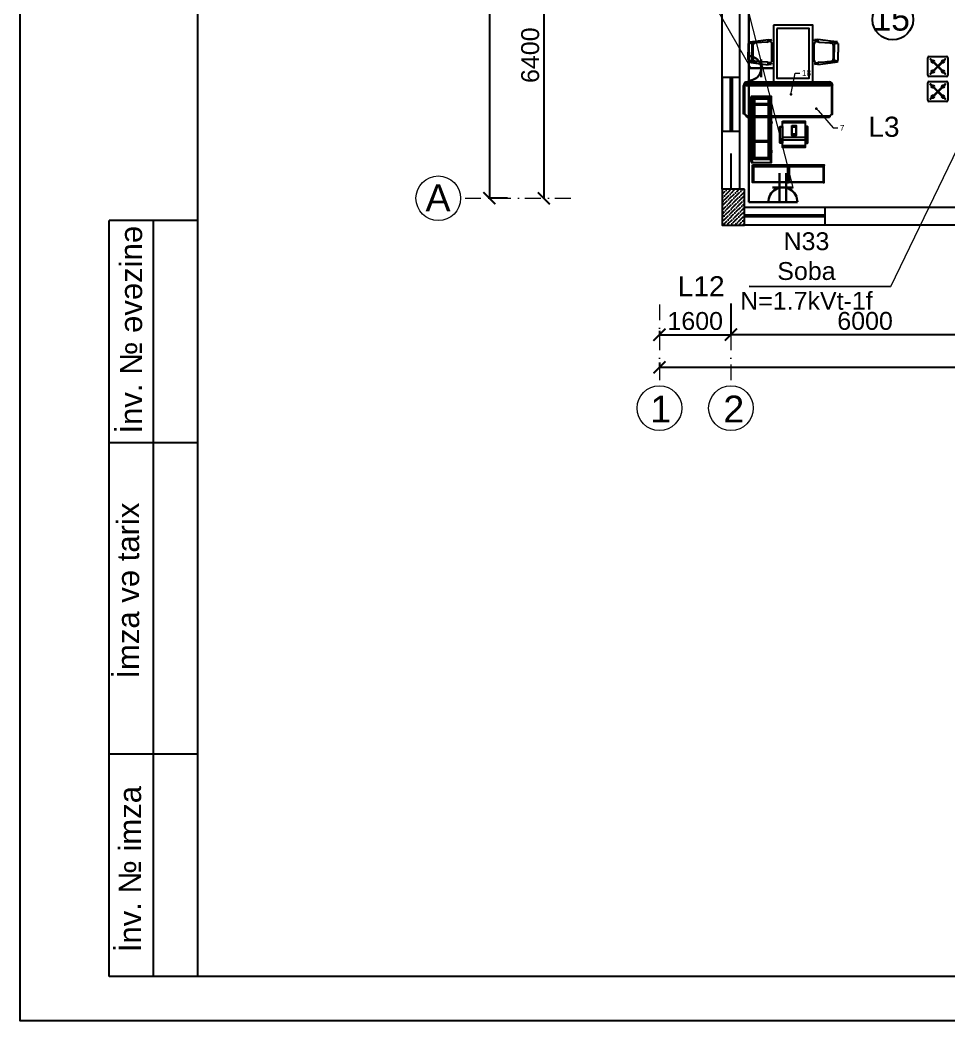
# Model space of a CAD drawing. Header units: millimetres. Extents: x 42452 to 2852333, y -419346 to 834876.
# Drawn here: x 2591321 to 2612103, y 414336 to 436735 of the extents above; entities that cross this region are included whole.
import ezdxf
from ezdxf import colors
from ezdxf.entities.mleader import LeaderData, LeaderLine
from ezdxf.math import Vec2, Vec3

# ---------------------------------------------------------------- set-up
doc = ezdxf.new("R2010")
doc.units = ezdxf.units.MM
doc.linetypes.add('Штрихпунктирная', pattern=[670.277762, 352.777767, -176.388884, 0, -141.111112])
for name, color, linetype, lineweight, true_color in [('0_Ном._пера__9', 253, 'Continuous', 18, 0xaaaaaa), ('Furniture tags', 35, 'Continuous', 0, 0x977a5e), ('V_PARETI', 250, 'Continuous', 9, 0x393939)]:
    doc.layers.add(name, color=color, linetype=linetype, lineweight=lineweight, true_color=true_color)
for name, color, linetype, lineweight in [('c_dv_l x_tti-25_Ном._пера__21_Ном._пера__21', 7, 'Continuous', 30), ('memar', 7, 'Continuous', 25), ('надписи', 5, 'Continuous', 30), ('Розетки10А', 94, 'Continuous', 30), ('Соедин_роз', 94, 'Continuous', 30)]:
    doc.layers.add(name, color=color, linetype=linetype, lineweight=lineweight)
doc.layers.add('VRV MUSA', color=5, linetype='Continuous')
doc.styles.add('Arial', font='arial.ttf', dxfattribs={"height": 200})
doc.styles.get("Standard").update_dxf_attribs({"font": 'arial.ttf'})
doc.styles.add('СГЕНЕРИР_СТИЛЬ_1', font='arial.ttf')
doc.dimstyles.new('razmeri a-g', dxfattribs={"dimtxt": 400, "dimasz": 270, "dimexe": 1.25, "dimexo": 0.625, "dimgap": 100, "dimtad": 1, "dimdec": 0, "dimtxsty": 'Standard', "dimblk": 'ARCHTICK', "dimcen": 2.5, "dimadec": 0, "dimazin": 0, "dimtfac": 1, "dimtdec": 0, "dimtmove": 0, "dimatfit": 3, "dimfxl": 1, "dimarcsym": 0})

# ---------------------------------------------------------------- blocks, each defined once
blk = doc.blocks.new('_ArchTick')
at = {"color": 0, "linetype": 'ByBlock', "const_width": 0.15}
blk.add_lwpolyline([(-0.5, -0.5), (0.5, 0.5)], dxfattribs=at)
blk = doc.blocks.new('*D276')
at = {"layer": 'Defpoints', "color": 0, "lineweight": 30, "transparency": 16777216}
for p in [(2602225, 467348), (2601821, 432748), (2602225, 432748)]:
    blk.add_point(p, dxfattribs=at)
at = {"layer": 'memar', "color": 0, "lineweight": -2, "transparency": 16777216}
for p, q in [((2602224, 467348), (2601819, 467348)), ((2601821, 467348), (2601821, 432748)), ((2602224, 432748), (2601819, 432748))]:
    blk.add_line(p, q, dxfattribs=at)
at = {"layer": 'memar', "color": 0, "lineweight": -2, "transparency": 16777216, "xscale": 270, "yscale": 270, "zscale": 270}
for p, rotation in [((2601821, 467348), 90), ((2601821, 432748), 270)]:
    blk.add_blockref('_ArchTick', p, dxfattribs=dict(at, rotation=rotation))
at = {"layer": 'memar', "color": 0, "lineweight": 15, "transparency": 16777216, "insert": (2601516, 450048), "char_height": 400, "attachment_point": 5, "rotation": 90}
blk.add_mtext('34600', dxfattribs=at)
blk = doc.blocks.new('*D282')
at = {"layer": 'Defpoints', "color": 0, "lineweight": 30, "transparency": 16777216}
for p in [(2603040, 439148), (2603040, 432747), (2603040, 432747)]:
    blk.add_point(p, dxfattribs=at)
at = {"layer": 'memar', "color": 0, "lineweight": -2, "transparency": 16777216}
for p, q in [((2603040, 439148), (2603040, 432747)), ((2603041, 439148), (2603042, 439148)), ((2603041, 432747), (2603042, 432747))]:
    blk.add_line(p, q, dxfattribs=at)
at = {"layer": 'memar', "color": 0, "lineweight": -2, "transparency": 16777216, "xscale": 270, "yscale": 270, "zscale": 270}
for p, rotation in [((2603040, 439148), 90), ((2603040, 432747), 270)]:
    blk.add_blockref('_ArchTick', p, dxfattribs=dict(at, rotation=rotation))
at = {"layer": 'memar', "color": 0, "lineweight": 15, "transparency": 16777216, "insert": (2602736, 435948), "char_height": 400, "attachment_point": 5, "rotation": 90}
blk.add_mtext('6400', dxfattribs=at)
blk = doc.blocks.new('*D283')
at = {"layer": 'Defpoints', "color": 0, "lineweight": 30, "transparency": 16777216}
for p in [(2605626, 429072), (2605626, 428963), (2650827, 429072)]:
    blk.add_point(p, dxfattribs=at)
at = {"layer": 'memar', "color": 0, "lineweight": -2, "transparency": 16777216}
for p, q in [((2605626, 429071), (2605626, 428962)), ((2650827, 428963), (2605626, 428963)), ((2650827, 429071), (2650827, 428962))]:
    blk.add_line(p, q, dxfattribs=at)
at = {"layer": 'memar', "color": 0, "lineweight": -2, "transparency": 16777216, "xscale": 270, "yscale": 270, "zscale": 270, "rotation": 180}
blk.add_blockref('_ArchTick', (2605626, 428963), dxfattribs=at)
at = {"layer": 'memar', "color": 0, "lineweight": -2, "transparency": 16777216, "xscale": 270, "yscale": 270, "zscale": 270}
blk.add_blockref('_ArchTick', (2650827, 428963), dxfattribs=at)
at = {"layer": 'memar', "color": 0, "lineweight": 15, "transparency": 16777216, "insert": (2628226, 429267), "char_height": 400, "attachment_point": 5}
blk.add_mtext('45200', dxfattribs=at)
blk = doc.blocks.new('*D284')
at = {"layer": 'Defpoints', "color": 0, "lineweight": 30, "transparency": 16777216}
for p in [(2605626, 429779), (2607226, 429779), (2607226, 429693)]:
    blk.add_point(p, dxfattribs=at)
at = {"layer": 'memar', "color": 0, "lineweight": -2, "transparency": 16777216}
for p, q in [((2605626, 429778), (2605626, 429692)), ((2605626, 429693), (2607226, 429693)), ((2607226, 429778), (2607226, 429692))]:
    blk.add_line(p, q, dxfattribs=at)
at = {"layer": 'memar', "color": 0, "lineweight": -2, "transparency": 16777216, "xscale": 270, "yscale": 270, "zscale": 270, "rotation": 180}
blk.add_blockref('_ArchTick', (2605626, 429693), dxfattribs=at)
at = {"layer": 'memar', "color": 0, "lineweight": -2, "transparency": 16777216, "xscale": 270, "yscale": 270, "zscale": 270}
blk.add_blockref('_ArchTick', (2607226, 429693), dxfattribs=at)
at = {"layer": 'memar', "color": 0, "lineweight": 15, "transparency": 16777216, "insert": (2606426, 429998), "char_height": 400, "attachment_point": 5}
blk.add_mtext('1600', dxfattribs=at)
blk = doc.blocks.new('*D285')
at = {"layer": 'Defpoints', "color": 0, "lineweight": 30, "transparency": 16777216}
for p in [(2607226, 430390), (2613226, 429696), (2613226, 429696)]:
    blk.add_point(p, dxfattribs=at)
at = {"layer": 'memar', "color": 0, "lineweight": -2, "transparency": 16777216}
for p, q in [((2607226, 430389), (2607226, 429695)), ((2607226, 429696), (2613226, 429696)), ((2613226, 429695), (2613226, 429695))]:
    blk.add_line(p, q, dxfattribs=at)
at = {"layer": 'memar', "color": 0, "lineweight": -2, "transparency": 16777216, "xscale": 270, "yscale": 270, "zscale": 270, "rotation": 180}
blk.add_blockref('_ArchTick', (2607226, 429696), dxfattribs=at)
at = {"layer": 'memar', "color": 0, "lineweight": -2, "transparency": 16777216, "xscale": 270, "yscale": 270, "zscale": 270}
blk.add_blockref('_ArchTick', (2613226, 429696), dxfattribs=at)
at = {"layer": 'memar', "color": 0, "lineweight": 15, "transparency": 16777216, "insert": (2610226, 430000), "char_height": 400, "attachment_point": 5}
blk.add_mtext('6000', dxfattribs=at)
blk = doc.blocks.new('_Dot')
at = {"color": 0, "linetype": 'ByBlock', "lineweight": -2}
blk.add_line((-0.5, 0), (-1, 0), dxfattribs=at)
at = {"color": 0, "linetype": 'ByBlock', "const_width": 0.5}
blk.add_lwpolyline([(-0.25, 0, 1), (0.25, 0, 1)], format="xyb", close=True, dxfattribs=at)
blk = doc.blocks.new('розетки10А')
at = {"layer": 'Розетки10А'}
for p, q in [((0, 0), (0, 650)), ((-233, 330), (233, 330)), ((-325, 0), (325, 0))]:
    blk.add_line(p, q, dxfattribs=at)
blk.add_arc((0, 5), 325, 359.0604, 180.9396, dxfattribs=at)
blk = doc.blocks.new('roz_10A_2_deneli')
at = {"layer": 'Розетки10А'}
for p, q in [((-74, 0), (-74, 650)), ((74, 0), (74, 650)), ((-233, 330), (233, 330)), ((-325, 0), (325, 0))]:
    blk.add_line(p, q, dxfattribs=at)
blk.add_arc((0, 5), 325, 359.0604, 180.9396, dxfattribs=at)

msp = doc.modelspace()

# ---------------------------------------------------------------- hatches: boundary and pattern name
at = {"layer": 'memar', "lineweight": 25}
h = msp.add_hatch(dxfattribs=at)
h.set_pattern_fill('ANSI36', color=256, scale=500)
h.set_pattern_definition([(45, (920787.99, 2889448.065), (33.1456304, 121.533978), [156.25, -31.25, 0, -31.25])])
h.paths.add_polyline_path([(2607026.14, 432947.9843), (2607026.13985, 432147.98882), (2607526.13985, 432147.98882), (2607526.14, 432947.9843)])

# ---------------------------------------------------------------- linework, layer by layer
at = {"lineweight": 25}
msp.add_line((2610798.50777, 430767.07344), (2607634.80433, 430769.16646), dxfattribs=at)
at = {"layer": '0_Ном._пера__9', "linetype": 'Continuous', "lineweight": 25}
for p, q in [((2607660.91888, 436215.74048), (2607608.16555, 436209.44347)), ((2607660.91888, 436215.74048), (2607608.16555, 436209.44347)), ((2607608.16555, 436209.44347), (2607608.18056, 436017.17796)), ((2607608.16555, 436209.44347), (2607608.18056, 436017.17796)), ((2607622.92884, 436245.58941), (2607781.49014, 436261.44279)), ((2607622.92884, 436245.58941), (2607781.49014, 436261.44279)), ((2607625.91344, 436215.73824), (2607622.92884, 436245.58941)), ((2607625.91344, 436215.73824), (2607622.92884, 436245.58941)), ((2607625.91344, 436215.73824), (2607786.08244, 436231.75237)), ((2607625.91344, 436215.73824), (2607786.08244, 436231.75237)), ((2607694.47465, 436185.95429), (2607694.48783, 436017.1847)), ((2607694.47465, 436185.95429), (2607694.48783, 436017.1847)), ((2607717.32918, 436169.18083), (2607717.35291, 435865.19213)), ((2607717.32918, 436169.18083), (2607717.35291, 435865.19213)), ((2607787.64039, 436221.67975), (2607761.94003, 436218.89346)), ((2607787.64039, 436221.67975), (2607761.94003, 436218.89346)), ((2607780.99028, 436264.67456), (2608058.70954, 436299.16786)), ((2607780.99028, 436264.67456), (2608058.70954, 436299.16786)), ((2607787.65497, 436221.58549), (2607780.99028, 436264.67456)), ((2607787.65497, 436221.58549), (2607780.99028, 436264.67456)), ((2608032.97531, 436237.04342), (2607787.65497, 436221.58549)), ((2608032.97531, 436237.04342), (2607787.65497, 436221.58549)), ((2608092.18817, 436254.69714), (2608056.35691, 436250.81251)), ((2608092.18817, 436254.69714), (2608056.35691, 436250.81251)), ((2608060.04616, 436259.14399), (2608130.76878, 436266.21503)), ((2608060.04616, 436259.14399), (2608130.76878, 436266.21503)), ((2608060.62293, 436297.25292), (2608061.08511, 436267.44921)), ((2608060.62293, 436297.25292), (2608061.08511, 436267.44921)), ((2608060.74528, 436289.36347), (2608127.78418, 436296.0662)), ((2608060.74528, 436289.36347), (2608127.78418, 436296.0662)), ((2608130.76878, 436266.21503), (2608127.78418, 436296.0662)), ((2608130.76878, 436266.21503), (2608127.78418, 436296.0662)), ((2608142.22135, 435829.73826), (2608142.19208, 436204.70104)), ((2608142.22135, 435829.73826), (2608142.19208, 436204.70104)), ((2609088.49268, 435829.73826), (2609088.52196, 436204.70104)), ((2609088.49268, 435829.73826), (2609088.52196, 436204.70104)), ((2609099.94525, 436266.21503), (2609102.92985, 436296.0662)), ((2609099.94525, 436266.21503), (2609102.92985, 436296.0662)), ((2609170.66787, 436259.14399), (2609099.94525, 436266.21503)), ((2609170.66787, 436259.14399), (2609099.94525, 436266.21503)), ((2609169.96876, 436289.36347), (2609102.92985, 436296.0662)), ((2609169.96876, 436289.36347), (2609102.92985, 436296.0662)), ((2609138.52586, 436254.69714), (2609174.35712, 436250.81251)), ((2609138.52586, 436254.69714), (2609174.35712, 436250.81251)), ((2609170.0911, 436297.25292), (2609169.62892, 436267.44921)), ((2609170.0911, 436297.25292), (2609169.62892, 436267.44921)), ((2609449.72376, 436264.67456), (2609172.00449, 436299.16786)), ((2609449.72376, 436264.67456), (2609172.00449, 436299.16786)), ((2609197.73872, 436237.04342), (2609443.05906, 436221.58549)), ((2609197.73872, 436237.04342), (2609443.05906, 436221.58549)), ((2609443.05906, 436221.58549), (2609449.72376, 436264.67456)), ((2609443.05906, 436221.58549), (2609449.72376, 436264.67456)), ((2609443.07364, 436221.67975), (2609468.774, 436218.89346)), ((2609443.07364, 436221.67975), (2609468.774, 436218.89346)), ((2609604.8006, 436215.73824), (2609444.6316, 436231.75237)), ((2609604.8006, 436215.73824), (2609444.6316, 436231.75237)), ((2609607.7852, 436245.58941), (2609449.22389, 436261.44279)), ((2609607.7852, 436245.58941), (2609449.22389, 436261.44279)), ((2609513.38486, 436169.18083), (2609513.36112, 435865.19213)), ((2609513.38486, 436169.18083), (2609513.36112, 435865.19213)), ((2609536.23939, 436185.95429), (2609536.22621, 436017.1847)), ((2609536.23939, 436185.95429), (2609536.22621, 436017.1847)), ((2609569.79516, 436215.74048), (2609622.54849, 436209.44347)), ((2609569.79516, 436215.74048), (2609622.54849, 436209.44347)), ((2609604.8006, 436215.73824), (2609607.7852, 436245.58941)), ((2609604.8006, 436215.73824), (2609607.7852, 436245.58941)), ((2609622.54849, 436209.44347), (2609622.53348, 436017.17796)), ((2609622.54849, 436209.44347), (2609622.53348, 436017.17796)), ((2607608.19349, 435851.5465), (2607608.18056, 436017.17796)), ((2607608.19349, 435851.5465), (2607608.18056, 436017.17796)), ((2607694.501, 435848.4151), (2607694.48783, 436017.1847)), ((2607694.501, 435848.4151), (2607694.48783, 436017.1847)), ((2609536.21303, 435848.4151), (2609536.22621, 436017.1847)), ((2609536.21303, 435848.4151), (2609536.22621, 436017.1847)), ((2609622.52054, 435851.5465), (2609622.53348, 436017.17796)), ((2609622.52054, 435851.5465), (2609622.53348, 436017.17796)), ((2607625.94444, 435818.62045), (2607622.9645, 435788.76881)), ((2607625.94444, 435818.62045), (2607622.9645, 435788.76881)), ((2607622.9645, 435788.76881), (2607781.99625, 435772.89348)), ((2607622.9645, 435788.76881), (2607781.99625, 435772.89348)), ((2607625.94444, 435818.62045), (2607786.58391, 435802.58462)), ((2607625.94444, 435818.62045), (2607786.58391, 435802.58462)), ((2607660.94988, 435818.62367), (2607634.64237, 435821.75976)), ((2607660.94988, 435818.62367), (2607634.64237, 435821.75976)), ((2607853.27807, 435805.60194), (2607761.97153, 435815.48647)), ((2607853.27807, 435805.60194), (2607761.97153, 435815.48647)), ((2607787.68713, 435809.72463), (2607781.02916, 435766.63452)), ((2607787.68713, 435809.72463), (2607781.02916, 435766.63452)), ((2607781.02916, 435766.63452), (2608058.75381, 435732.18459)), ((2607781.02916, 435766.63452), (2608058.75381, 435732.18459)), ((2608033.00988, 435794.305), (2607787.68713, 435809.72463)), ((2608033.00988, 435794.305), (2607787.68713, 435809.72463)), ((2608092.22526, 435779.73436), (2608053.9105, 435783.88218)), ((2608092.22526, 435779.73436), (2608053.9105, 435783.88218)), ((2608059.02919, 435775.38778), (2608130.80766, 435768.22249)), ((2608059.02919, 435775.38778), (2608130.80766, 435768.22249)), ((2608060.6669, 435734.09982), (2608061.12443, 435763.9036)), ((2608060.6669, 435734.09982), (2608061.12443, 435763.9036)), ((2608060.83513, 435745.05839), (2608127.82773, 435738.37086)), ((2608060.83513, 435745.05839), (2608127.82773, 435738.37086)), ((2608130.80766, 435768.22249), (2608127.82773, 435738.37086)), ((2608130.80766, 435768.22249), (2608127.82773, 435738.37086)), ((2609171.68485, 435775.38778), (2609099.90637, 435768.22249)), ((2609171.68485, 435775.38778), (2609099.90637, 435768.22249)), ((2609099.90637, 435768.22249), (2609102.88631, 435738.37086)), ((2609099.90637, 435768.22249), (2609102.88631, 435738.37086)), ((2609169.8789, 435745.05839), (2609102.88631, 435738.37086)), ((2609169.8789, 435745.05839), (2609102.88631, 435738.37086)), ((2609138.48878, 435779.73436), (2609176.80353, 435783.88218)), ((2609138.48878, 435779.73436), (2609176.80353, 435783.88218)), ((2609170.04713, 435734.09982), (2609169.5896, 435763.9036)), ((2609170.04713, 435734.09982), (2609169.5896, 435763.9036)), ((2609449.68487, 435766.63452), (2609171.96022, 435732.18459)), ((2609449.68487, 435766.63452), (2609171.96022, 435732.18459)), ((2609197.70415, 435794.305), (2609443.0269, 435809.72463)), ((2609197.70415, 435794.305), (2609443.0269, 435809.72463)), ((2609377.43596, 435805.60194), (2609468.7425, 435815.48647)), ((2609377.43596, 435805.60194), (2609468.7425, 435815.48647)), ((2609443.0269, 435809.72463), (2609449.68487, 435766.63452)), ((2609443.0269, 435809.72463), (2609449.68487, 435766.63452)), ((2609604.76959, 435818.62045), (2609444.13013, 435802.58462)), ((2609604.76959, 435818.62045), (2609444.13013, 435802.58462)), ((2609607.74953, 435788.76881), (2609448.71778, 435772.89348)), ((2609607.74953, 435788.76881), (2609448.71778, 435772.89348)), ((2609569.76415, 435818.62367), (2609596.07166, 435821.75976)), ((2609569.76415, 435818.62367), (2609596.07166, 435821.75976)), ((2609604.76959, 435818.62045), (2609607.74953, 435788.76881)), ((2609604.76959, 435818.62045), (2609607.74953, 435788.76881)), ((2607506.85397, 434631.23407), (2607506.85397, 435271.23407)), ((2607586.85669, 435351.23407), (2609426.85669, 435351.23407)), ((2609426.85941, 434551.23407), (2607586.85669, 434551.23407)), ((2608378.83843, 434445.62283), (2608888.83843, 434445.62283)), ((2608378.83843, 434117.51264), (2608888.83843, 434117.51264)), ((2608378.83843, 434057.54919), (2608888.83843, 434057.54919)), ((2608378.83843, 433928.57986), (2608888.83843, 433928.57986)), ((2608888.83843, 433902.78536), (2608378.83843, 433902.78536)), ((2608378.83843, 433895.20137), (2608888.83843, 433895.20137))]:
    msp.add_line(p, q, dxfattribs=at)
at = {"layer": '0_Ном._пера__9', "linetype": 'Continuous', "lineweight": 25, "flags": 128}
for points in [[(2608175.15365, 436622.38658), (2608175.15365, 435355.11412), (2609055.56039, 435355.11412), (2609055.56039, 436622.38658)], [(2608175.15365, 436622.38658), (2608175.15365, 435355.11412), (2609055.56039, 435355.11412), (2609055.56039, 436622.38658)], [(2608255.15365, 436548.53516), (2608255.15365, 435435.11412), (2608975.56039, 435435.11412), (2608975.56039, 436548.53516)], [(2608255.15365, 436548.53516), (2608255.15365, 435435.11412), (2608975.56039, 435435.11412), (2608975.56039, 436548.53516)], [(2611660.18432, 435921.64524), (2612050.18432, 435921.64524), (2612080.18432, 435891.64524), (2612080.18432, 435501.64524), (2612050.18432, 435471.64524), (2611660.18432, 435471.64524), (2611630.18432, 435501.64524), (2611630.18432, 435891.64524)], [(2612028.32132, 435858.46373), (2611866.50032, 435696.64274), (2612028.32132, 435534.82174), (2612017.00761, 435523.50804), (2611855.18662, 435685.32903), (2611693.36562, 435523.50804), (2611682.05191, 435534.82174), (2611843.87291, 435696.64274), (2611682.05191, 435858.46373), (2611693.36562, 435869.77744), (2611855.18662, 435707.95645), (2612017.00761, 435869.77744)], [(2611855.18662, 435707.95645), (2611843.87291, 435696.64274), (2611855.18662, 435685.32903), (2611866.50032, 435696.64274)], [(2607526.85669, 435281.23407), (2607537.71183, 435281.23407), (2607576.85622, 435320.37846), (2607576.86213, 435331.23337), (2609436.85941, 435331.36459), (2609436.85941, 435320.37621), (2609476.00154, 435281.23407), (2609486.98922, 435281.23407), (2609486.98922, 434621.23407), (2609476.00154, 434621.23407), (2609436.85941, 434582.09193), (2609436.85941, 434571.10426), (2607576.85669, 434571.10426), (2607576.85669, 434582.0943), (2607537.71219, 434621.23407), (2607526.85669, 434621.23407)], [(2607536.85669, 435271.23407), (2607541.85397, 435271.23407), (2607586.85397, 435316.23407), (2607586.85669, 435321.23407), (2609426.85941, 435321.36388), (2609426.85941, 435316.23407), (2609471.85941, 435271.23407), (2609476.98922, 435271.23407), (2609476.98922, 434631.23407), (2609471.85941, 434631.23407), (2609426.85941, 434586.23407), (2609426.85941, 434581.10426), (2607586.85669, 434581.10426), (2607586.85669, 434586.23679), (2607541.85397, 434631.23407), (2607536.85669, 434631.23407)], [(2607576.8549, 435281.23407), (2609436.8549, 435281.23407), (2609436.8549, 435262.23407), (2607576.8549, 435262.23407)], [(2611660.18432, 435358.77551), (2612050.18432, 435358.77551), (2612080.18432, 435328.77551), (2612080.18432, 434938.77551), (2612050.18432, 434908.77551), (2611660.18432, 434908.77551), (2611630.18432, 434938.77551), (2611630.18432, 435328.77551)], [(2612028.32132, 435295.594), (2611866.50032, 435133.77301), (2612028.32132, 434971.95201), (2612017.00761, 434960.6383), (2611855.18662, 435122.4593), (2611693.36562, 434960.6383), (2611682.05191, 434971.95201), (2611843.87291, 435133.77301), (2611682.05191, 435295.594), (2611693.36562, 435306.90771), (2611855.18662, 435145.08671), (2612017.00761, 435306.90771)], [(2607680.56481, 435008.23777), (2608130.56481, 435008.23777), (2608130.56481, 435027.23777), (2607680.56481, 435027.23777)], [(2607699.56481, 433566.23777), (2607680.56481, 433566.23777), (2607680.56481, 435008.23777), (2607699.56481, 435008.23777)], [(2607680.56481, 433547.23777), (2608130.56481, 433547.23777), (2608130.56481, 435008.23777), (2607680.56481, 435008.23777)], [(2607720.56481, 435002.25812), (2607750.56481, 435002.25812), (2607750.56481, 433622.21742), (2607720.56481, 433622.21742)], [(2607750.56481, 434972.3294), (2608060.56481, 434972.3294), (2608060.56481, 435002.25812), (2607750.56481, 435002.25812)], [(2608060.56481, 433622.21742), (2608090.56481, 433622.21742), (2608090.56481, 435002.25812), (2608060.56481, 435002.25812)], [(2611855.18662, 435145.08671), (2611843.87291, 435133.77301), (2611855.18662, 435122.4593), (2611866.50032, 435133.77301)], [(2607749.56481, 434839.23777), (2608109.56481, 434839.23777), (2608109.56481, 434858.23777), (2607749.56481, 434858.23777)], [(2608109.56481, 434442.73777), (2608128.56481, 434442.73777), (2608128.56481, 434857.23777), (2608109.56481, 434857.23777)], [(2608109.56481, 434020.23777), (2608128.56481, 434020.23777), (2608128.56481, 434434.73777), (2608109.56481, 434434.73777)], [(2608380.34849, 433985.685), (2608375.37793, 433980.7205), (2608366.89265, 433977.19797), (2608333.97968, 433977.18942), (2608326.24504, 433980.0319), (2608322.1525, 433987.15496), (2608320.34849, 433997.67039), (2608320.34849, 434333.69962), (2608322.1525, 434344.20132), (2608326.24504, 434351.33811), (2608333.97968, 434354.17372), (2608366.89265, 434354.15995), (2608375.37793, 434350.64951), (2608380.34849, 434345.685)], [(2608370.34849, 433989.83071), (2608369.71343, 433989.19641), (2608364.8982, 433987.19745), (2608335.75775, 433987.18988), (2608333.10543, 433988.16461), (2608331.70816, 433990.59655), (2608330.34849, 433998.52196), (2608330.34849, 434332.84695), (2608331.70833, 434340.76298), (2608333.10764, 434343.20317), (2608335.75294, 434344.17297), (2608364.90376, 434344.16078), (2608369.7179, 434342.16913), (2608370.34849, 434341.5393)], [(2608378.83843, 434475.62283), (2608888.83843, 434475.62283), (2608888.83843, 433883.09444), (2608378.83843, 433883.09444)], [(2608584.44272, 434377.76709), (2608684.44272, 434377.76709), (2608684.44272, 434147.76709), (2608584.44272, 434147.76709)], [(2608594.44272, 434342.76709), (2608674.44272, 434342.76709), (2608674.44272, 434182.76709), (2608594.44272, 434182.76709)], [(2608887.32836, 433985.685), (2608892.29892, 433980.7205), (2608900.7842, 433977.19797), (2608933.69717, 433977.18942), (2608941.43181, 433980.0319), (2608945.52435, 433987.15496), (2608947.32836, 433997.67039), (2608947.32836, 434333.69962), (2608945.52435, 434344.20132), (2608941.43181, 434351.33811), (2608933.69717, 434354.17372), (2608900.7842, 434354.15995), (2608892.29892, 434350.64951), (2608887.32836, 434345.685)], [(2608897.32836, 433989.83071), (2608897.96343, 433989.19641), (2608902.77865, 433987.19745), (2608931.9191, 433987.18988), (2608934.57143, 433988.16461), (2608935.96869, 433990.59655), (2608937.32836, 433998.52196), (2608937.32836, 434332.84695), (2608935.96853, 434340.76298), (2608934.56921, 434343.20317), (2608931.92391, 434344.17297), (2608902.7731, 434344.16078), (2608897.95896, 434342.16913), (2608897.32836, 434341.5393)], [(2607699.56481, 434009.73777), (2608109.56481, 434009.73777), (2608109.56481, 434028.73777), (2607699.56481, 434028.73777)], [(2608109.56481, 433568.23777), (2608128.56481, 433568.23777), (2608128.56481, 434018.23777), (2608109.56481, 434018.23777)], [(2607750.56481, 433622.21742), (2608060.56481, 433622.21742), (2608060.56481, 433652.14615), (2607750.56481, 433652.14615)], [(2608128.56481, 433767.23777), (2608141.56481, 433767.23777), (2608141.56481, 433819.23777), (2608128.56481, 433819.23777)], [(2608134.56481, 433767.23777), (2608141.56481, 433767.23777), (2608141.56481, 433819.23777), (2608134.56481, 433819.23777)], [(2607729.24549, 433096.74542), (2607710.24549, 433096.74542), (2607710.24549, 433476.74542), (2607729.24549, 433476.74542)], [(2607711.24803, 433495.74542), (2608109.24549, 433495.74542), (2608109.24549, 433476.74542), (2607711.24803, 433476.74542)], [(2607729.24549, 433458.74542), (2608491.24549, 433458.74542), (2608491.24549, 433476.74542), (2607729.24549, 433476.74542)], [(2608491.24549, 433458.74542), (2607729.24549, 433458.74542), (2607729.24549, 433466.74542), (2608491.24549, 433466.74542)], [(2608111.24296, 433495.74542), (2608509.24296, 433495.74542), (2608509.24296, 433476.74542), (2608111.24296, 433476.74542)], [(2608491.24549, 433096.74542), (2608510.24549, 433096.74542), (2608510.24549, 433476.74542), (2608491.24549, 433476.74542)], [(2608529.24549, 433096.74542), (2608510.24549, 433096.74542), (2608510.24549, 433476.74542), (2608529.24549, 433476.74542)], [(2608511.24803, 433495.74542), (2608909.24549, 433495.74542), (2608909.24549, 433476.74542), (2608511.24803, 433476.74542)], [(2608529.24549, 433458.74542), (2609291.24549, 433458.74542), (2609291.24549, 433476.74542), (2608529.24549, 433476.74542)], [(2609291.24549, 433458.74542), (2608529.24549, 433458.74542), (2608529.24549, 433466.74542), (2609291.24549, 433466.74542)], [(2608911.24296, 433495.74542), (2609309.24296, 433495.74542), (2609309.24296, 433476.74542), (2608911.24296, 433476.74542)], [(2609291.24549, 433096.74542), (2609310.24549, 433096.74542), (2609310.24549, 433476.74542), (2609291.24549, 433476.74542)], [(2608491.24549, 433108.74542), (2607729.24549, 433108.74542), (2607729.24549, 433116.74542), (2608491.24549, 433116.74542)], [(2608491.24549, 433096.74542), (2607729.24549, 433096.74542), (2607729.24549, 433108.74542), (2608491.24549, 433108.74542)], [(2609291.24549, 433108.74542), (2608529.24549, 433108.74542), (2608529.24549, 433116.74542), (2609291.24549, 433116.74542)], [(2609291.24549, 433096.74542), (2608529.24549, 433096.74542), (2608529.24549, 433108.74542), (2609291.24549, 433108.74542)]]:
    msp.add_lwpolyline(points, close=True, dxfattribs=at)
for points in [[(2608109.56481, 434442.73777), (2608134.56481, 434442.73777), (2608134.56481, 434459.73777), (2608141.56481, 434459.73777), (2608141.56481, 434439.73777), (2608109.56481, 434439.73777), (2608109.56704, 434442.75625)], [(2608109.56481, 434434.69405), (2608134.56481, 434434.69405), (2608134.56481, 434417.69405), (2608141.56481, 434417.69405), (2608141.56481, 434437.69405), (2608109.56481, 434437.69405), (2608109.56704, 434434.67557)]]:
    msp.add_lwpolyline(points, dxfattribs=at)
at = {"layer": '0_Ном._пера__9', "linetype": 'Continuous', "lineweight": 25}
for centre in [(2611741.58299, 435810.24636), (2611968.74212, 435810.19824), (2611741.58299, 435583.03911), (2611968.79024, 435583.03911), (2611741.58299, 435247.37663), (2611968.74212, 435247.32851), (2611741.58299, 435020.16938), (2611968.79024, 435020.16938)]:
    msp.add_circle(centre, 30, dxfattribs=at)
for centre, radius, start, end in [((2607664.47465, 436185.95195), 30, 0.004473627, 96.807022761), ((2607664.47465, 436185.95195), 30, 0.004473627, 96.807022761), ((2607767.32918, 436169.18473), 50, 96.187525738, 180.004473627), ((2607767.32918, 436169.18473), 50, 96.187525738, 180.004473627), ((2608031.08872, 436266.98405), 30, 273.60550978, 0.888440563), ((2608031.08872, 436266.98405), 30, 273.60550978, 0.888440563), ((2608092.19208, 436204.69714), 50, 0.004473627, 90.004473614), ((2608092.19208, 436204.69714), 50, 0.004473627, 90.004473614), ((2609138.52196, 436204.69714), 50, 89.995526386, 179.995526373), ((2609138.52196, 436204.69714), 50, 89.995526386, 179.995526373), ((2609199.62531, 436266.98405), 30, 179.111559437, 266.39449022), ((2609199.62531, 436266.98405), 30, 179.111559437, 266.39449022), ((2609463.38486, 436169.18473), 50, 359.995526373, 83.812474262), ((2609463.38486, 436169.18473), 50, 359.995526373, 83.812474262), ((2609566.23939, 436185.95195), 30, 83.192977239, 179.995526373), ((2609566.23939, 436185.95195), 30, 83.192977239, 179.995526373), ((2611660.18432, 435891.64524), 30, 90, 180), ((2612050.18432, 435891.64524), 30, 0, 90), ((2607638.19349, 435851.54884), 30, 180.004473627, 263.201924487), ((2607638.19349, 435851.54884), 30, 180.004473627, 263.201924487), ((2607664.501, 435848.41276), 30, 263.201924487, 0.004473627), ((2607664.501, 435848.41276), 30, 263.201924487, 0.004473627), ((2607767.35291, 435865.19603), 50, 180.004473627, 263.82142151), ((2607767.35291, 435865.19603), 50, 180.004473627, 263.82142151), ((2608031.12796, 435764.36409), 30, 359.120506703, 86.403437504), ((2608031.12796, 435764.36409), 30, 359.120506703, 86.403437504), ((2608092.22135, 435829.73436), 50, 270.004473614, 0.004473627), ((2608092.22135, 435829.73436), 50, 270.004473614, 0.004473627), ((2609138.49268, 435829.73436), 50, 179.995526373, 269.995526386), ((2609138.49268, 435829.73436), 50, 179.995526373, 269.995526386), ((2609199.58607, 435764.36409), 30, 93.596562496, 180.879493297), ((2609199.58607, 435764.36409), 30, 93.596562496, 180.879493297), ((2609463.36112, 435865.19603), 50, 276.17857849, 359.995526373), ((2609463.36112, 435865.19603), 50, 276.17857849, 359.995526373), ((2609566.21303, 435848.41276), 30, 179.995526373, 276.798075513), ((2609566.21303, 435848.41276), 30, 179.995526373, 276.798075513), ((2609592.52054, 435851.54884), 30, 276.798075513, 359.995526373), ((2609592.52054, 435851.54884), 30, 276.798075513, 359.995526373), ((2611660.18432, 435501.64524), 30, 180, 270), ((2612050.18432, 435501.64524), 30, 270, 0), ((2607588.13167, 435269.95632), 81.28775, 90.898712162, 179.099339727), ((2609422.0735, 435266.448), 84.92089, 3.230857263, 86.771090915), ((2611660.18432, 435328.77551), 30, 90, 180), ((2612050.18432, 435328.77551), 30, 0, 90), ((2611660.18432, 434938.77551), 30, 180, 270), ((2612050.18432, 434938.77551), 30, 270, 0), ((2607763.94446, 434634.6177), 83.45214, 182.323739896, 267.678208281)]:
    msp.add_arc(centre, radius, start, end, dxfattribs=at)
at = {"layer": 'c_dv_l x_tti-25_Ном._пера__21_Ном._пера__21', "linetype": 'Continuous', "lineweight": 25}
for p, q in [((2593311.62686, 415331.57694), (2593311.62686, 432252.15294)), ((2595302.28286, 432252.15294), (2593311.62686, 432252.15294)), ((2594306.95486, 415331.57694), (2594306.95486, 432252.15294)), ((2595302.28286, 427275.51294), (2593311.62686, 427275.51294)), ((2595302.28286, 420308.21694), (2593311.62686, 420308.21694)), ((2595302.28286, 415331.57694), (2593311.62686, 415331.57694))]:
    msp.add_line(p, q, dxfattribs=at)
at = {"layer": 'c_dv_l x_tti-25_Ном._пера__21_Ном._пера__21', "linetype": 'Continuous', "lineweight": 25, "flags": 128}
for points in [[(2591320.97086, 473458.73214), (2674928.52286, 473458.73214), (2674928.52286, 414336.24894), (2591320.97086, 414336.24894)], [(2595302.28286, 472463.40414), (2673933.19486, 472463.40414), (2673933.19486, 415331.57694), (2595302.28286, 415331.57694)]]:
    msp.add_lwpolyline(points, close=True, dxfattribs=at)
at = {"layer": 'memar', "linetype": 'Штрихпунктирная', "lineweight": 15}
msp.add_line((2601276.13137, 432747.49888), (2603802.51953, 432747.49888), dxfattribs=at)
at = {"layer": 'memar', "color": 0, "lineweight": 25}
for points in [[(2607026.05727, 432947.9843), (2607026.33479, 458047.9843)], [(2607425.98991, 432947.9843), (2607425.98991, 438948.476)]]:
    msp.add_lwpolyline(points, dxfattribs=at)
for points in [[(2607426.06164, 434247.93988), (2607426.06164, 435447.93988), (2607026.06164, 435447.93988), (2607026.06164, 434247.93988)], [(2618926.13995, 432147.9843), (2607526.14, 432147.98069), (2607526.14, 432547.98069), (2618926.13995, 432547.9843)], [(2607526.14, 432547.98069), (2609326.14, 432547.98069), (2609326.14, 432147.98069), (2607526.14, 432147.98069)]]:
    msp.add_lwpolyline(points, close=True, dxfattribs=at)
at = {"layer": 'memar', "color": 146, "lineweight": 25, "true_color": 0x105689}
for points in [[(2607257.19905, 435447.93988), (2607207.19905, 435447.93988), (2607207.19905, 434247.93988), (2607257.19905, 434247.93988)], [(2609326.14, 432379.11809), (2609326.14, 432329.11809), (2607526.14, 432329.11809), (2607526.14, 432379.11809)]]:
    msp.add_lwpolyline(points, close=True, dxfattribs=at)
at = {"layer": 'memar', "lineweight": 25}
msp.add_lwpolyline([(2607226.14, 433747.9843), (2607226.14, 432947.9843)], dxfattribs=at)
at = {"layer": 'memar', "color": 3, "lineweight": 25}
msp.add_lwpolyline([(2607526.14, 432947.9843), (2607026.14, 432947.9843), (2607026.13985, 432147.98882), (2607526.13985, 432147.98882)], close=True, dxfattribs=at)
at = {"layer": 'memar', "linetype": 'Штрихпунктирная', "lineweight": 15, "flags": 128}
for points in [[(2605626.31329, 430368.49197), (2605626.31325, 428549.70597)], [(2607226.31329, 430368.49197), (2607226.31325, 428549.70597)]]:
    msp.add_lwpolyline(points, dxfattribs=at)
at = {"layer": 'memar', "lineweight": 25}
msp.add_circle((2610845.59746, 436745.04255), 454.87332, dxfattribs=at)
at = {"layer": 'memar', "linetype": 'Continuous', "lineweight": 15}
for centre in [(2600678.3323, 432746.24333), (2605626.31296, 428049.70597), (2607226.31296, 428049.70597)]:
    msp.add_circle(centre, 500, dxfattribs=at)
at = {"layer": 'V_PARETI', "color": 7}
for p, q in [((2618593.59899, 446971.7113), (2610798.50777, 430767.07344)), ((2602371.31463, 444934.0422, 44.27872), (2607669.6966, 435654.62187)), ((2608620.57461, 432987.49925), (2606286.72659, 442223.93167))]:
    msp.add_line(p, q, dxfattribs=at)
at = {"layer": 'Соедин_роз', "lineweight": 30}
for p, q in [((2607622.97035, 438775.60834), (2607622.97035, 432657.12509)), ((2607622.97035, 432657.12509), (2608337.92572, 432657.12509))]:
    msp.add_line(p, q, dxfattribs=at)

# ---------------------------------------------------------------- block references
at = {"layer": 'Розетки10А', "xscale": 0.8409392615834386, "yscale": 0.8409392615834386, "zscale": 0.8409392615834386, "rotation": 270}
msp.add_blockref('розетки10А', (2607622.97035, 435654.62187), dxfattribs=at)
at = {"layer": 'Розетки10А', "xscale": -1}
msp.add_blockref('roz_10A_2_deneli', (2608387.40398, 432657.12509), dxfattribs=at)

# ---------------------------------------------------------------- texts
at = {"layer": 'c_dv_l x_tti-25_Ном._пера__21_Ном._пера__21', "linetype": 'Continuous', "lineweight": 25, "char_height": 497.664, "attachment_point": 7, "rotation": 90, "style": 'СГЕНЕРИР_СТИЛЬ_1'}
for s, insert in [('{İnv. № əvəzinə}', (2594058.82451, 427480.70265)), ('{İmza və tarix}', (2593992.59968, 421996.7069)), ('{İnv. № imza}', (2594035.67718, 415874.97805))]:
    msp.add_mtext(s, dxfattribs=dict(at, insert=insert))
at = {"layer": 'memar', "lineweight": 15, "style": 'СГЕНЕРИР_СТИЛЬ_1'}
msp.add_text('A', height=600, dxfattribs=at).set_placement((2600393.53876, 432457.23609))
at = {"layer": 'memar', "linetype": 'Continuous', "lineweight": 25, "insert": (2611229.33746, 437038.49813), "char_height": 540, "attachment_point": 3, "style": 'СГЕНЕРИР_СТИЛЬ_1'}
msp.add_mtext('1{\\fArial|b0|i0|c238|p38;5}', dxfattribs=at)
at = {"layer": 'memar', "linetype": 'Continuous', "lineweight": 15, "char_height": 600, "attachment_point": 1, "style": 'СГЕНЕРИР_СТИЛЬ_1'}
for s, insert in [('{\\fArial|b0|i0|c238|p38;1}', (2605421.30328, 428330.60776)), ('2', (2607056.07486, 428330.60776))]:
    msp.add_mtext(s, dxfattribs=dict(at, insert=insert))
at = {"layer": 'VRV MUSA', "color": 0, "lineweight": 25, "ltscale": 150, "insert": (2610458.19281, 430247.36672, -1379104.66334), "char_height": 400, "width": 3087.2817352, "attachment_point": 9, "style": 'Arial'}
msp.add_mtext('\\pxqc;{\\fArial|b0|i0|c238|p34;N33\\PSoba\\PN=1.7kVt-1f}', dxfattribs=at)
at = {"layer": 'надписи', "color": 94, "char_height": 450, "attachment_point": 1, "style": 'Arial'}
for s, insert, width in [('{\\fArial|b0|i0|c238|p34;L}3', (2610298.89607, 434572.64459), 1554.2781778), ('{\\fArial|b0|i0|c238|p34;L}12', (2606035.12877, 431002.26848), 1472.4453022)]:
    msp.add_mtext(s, dxfattribs=dict(at, insert=insert, width=width))

# ---------------------------------------------------------------- dimensions: what is measured, and where the dimension line sits
at = {"layer": 'memar', "lineweight": 15}
for base, p1, p2, angle, picture, middle in [((2601820.68388, 432748.00717), (2602224.91204, 467347.98763), (2602224.91204, 432748.00717), 90, '*D276', (2601516.31826, 450047.9974)), ((2603040.28609, 432747.49888), (2603040.28609, 439147.98194), (2603040.28609, 432747.49888), 90, '*D282', (2602736.05689, 435947.74041)), ((2613226.31336, 429695.96516), (2607226.31336, 430389.86923), (2613226.31336, 429695.96516), 180, '*D285', (2610226.31336, 430000.19436)), ((2605626.31336, 428962.78395), (2650826.68445, 429071.9276), (2605626.31336, 429071.9276), 180, '*D283', (2628226.49891, 429267.01315))]:
    dim = msp.add_linear_dim(base=base, p1=p1, p2=p2, angle=angle, dimstyle='razmeri a-g', dxfattribs=at)
    dim.commit()
    dim.dimension.update_dxf_attribs({"geometry": picture, "text_midpoint": middle})
dim = msp.add_linear_dim(base=(2607226.31336, 429693.46516), p1=(2605626.31336, 429778.60869), p2=(2607226.31336, 429778.60869), angle=180, dimstyle='razmeri a-g', dxfattribs=at)
dim.commit()
dim.dimension.update_dxf_attribs({"geometry": '*D284', "text_midpoint": (2606426.31336, 429693.46516), "dimtype": 160})

# ---------------------------------------------------------------- leaders
at = {"layer": 'Furniture tags', "color": 1, "lineweight": 25}
ml = msp.add_multileader_mtext('Standard', dxfattribs=at)
ml.set_content('1{\\fArial|b0|i0|c238|p34;8}', color=1, style='Arial')
ml.set_leader_properties(color=256, linetype='ByLayer', lineweight=-1)
ml.set_arrow_properties(name='DOT')
ml.build(insert=Vec2(0, 0))
ml.multileader.update_dxf_attribs({"has_text_frame": 1, "text_left_attachment_type": 3, "text_right_attachment_type": 2, "dogleg_length": 150, "arrow_head_size": 60})
ctx = ml.context
ctx.base_point, ctx.char_height, ctx.arrow_head_size, ctx.landing_gap_size, ctx.plane_origin = Vec3(2608765.2275, 435549.31693), 130, 60, 50, Vec3(2611005.37088, 433897.15983)
ctx.left_attachment, ctx.right_attachment = 3, 2
notes = []
notes.append((ctx, [(1, (1, 1, 0), (2608661.9473, 435549.31693), (1, 0), 103.2802, [(1, [(2608568.9315, 435073.72879)], 0, [])])]))
ctx.mtext.insert, ctx.mtext.line_spacing_factor, ctx.mtext.flow_direction = Vec3(2608815.2275, 435615.95745), 0.75, 5
ml = msp.add_multileader_mtext('Standard', dxfattribs=at)
ml.set_content('{\\fArial|b0|i0|c238|p34;7}', color=1, style='Arial')
ml.set_leader_properties(color=256, linetype='ByLayer', lineweight=-1)
ml.set_arrow_properties(name='DOT')
ml.build(insert=Vec2(0, 0))
ml.multileader.update_dxf_attribs({"has_text_frame": 1, "text_left_attachment_type": 3, "text_right_attachment_type": 2, "dogleg_length": 150, "arrow_head_size": 60})
ctx = ml.context
ctx.base_point, ctx.char_height, ctx.arrow_head_size, ctx.landing_gap_size, ctx.plane_origin = Vec3(2609613.2821, 434322.76983), 130, 60, 50, Vec3(2613146.91677, 432594.51164)
ctx.left_attachment, ctx.right_attachment = 3, 2
notes.append((ctx, [(1, (1, 1, 0), (2609510.0019, 434322.76983), (1, 0), 103.2802, [(1, [(2609135.27799, 434753.36684)], 0, [])])]))
ctx.mtext.insert, ctx.mtext.line_spacing_factor, ctx.mtext.flow_direction = Vec3(2609663.2821, 434387.76983), 0.75, 5
for ctx, leaders in notes:
    for number, flags, end, landing, length, lines in leaders:
        leader = LeaderData()
        leader.index, (leader.has_last_leader_line, leader.has_dogleg_vector, leader.attachment_direction) = number, flags
        leader.last_leader_point, leader.dogleg_vector, leader.dogleg_length = Vec3(end), Vec3(landing), length
        for number, points, colour, breaks in lines:
            line = LeaderLine()
            line.index, line.vertices, line.color, line.breaks = number, Vec3.list(points), colors.encode_raw_color(colour), breaks
            leader.lines.append(line)
        ctx.leaders.append(leader)

doc.saveas('drawing.dxf')
